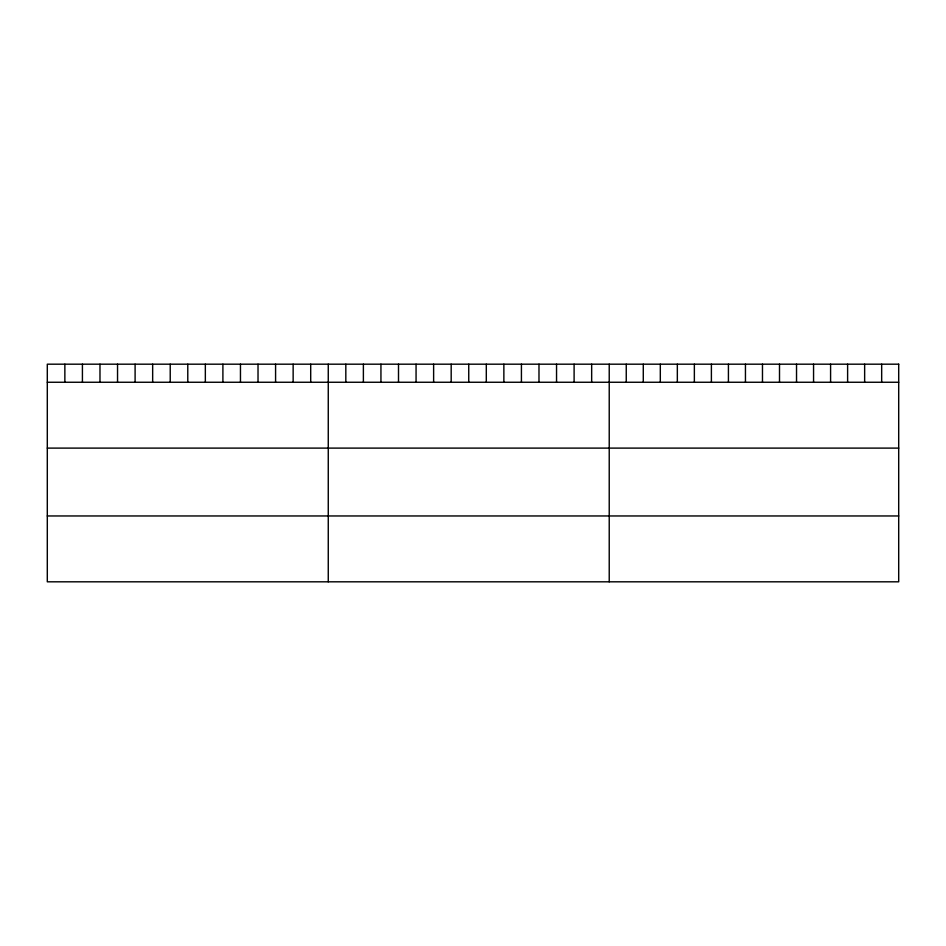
<?xml version="1.0" encoding="UTF-8"?>
<svg xmlns="http://www.w3.org/2000/svg" width="946" height="946" viewBox="0 0 946 946"><rect width="100%" height="100%" fill="white"/><g stroke="black" fill="none" stroke-linecap="round" stroke-linejoin="round"><path stroke-width="1.42" d="M47.3 382.255L898.7 382.255M47.3 448.108L898.7 448.108M47.3 515.96L898.7 515.96M881.672 364.186L881.672 382.255M864.644 364.186L864.644 382.255M847.616 364.186L847.616 382.255M830.588 364.186L830.588 382.255M813.56 364.186L813.56 382.255M796.532 364.186L796.532 382.255M779.504 364.186L779.504 382.255M762.476 364.186L762.476 382.255M745.448 364.186L745.448 382.255M728.42 364.186L728.42 382.255M711.392 364.186L711.392 382.255M694.364 364.186L694.364 382.255M677.336 364.186L677.336 382.255M660.308 364.186L660.308 382.255M643.28 364.186L643.28 382.255M626.252 364.186L626.252 382.255M609.224 364.186L609.224 581.814M591.664 364.186L591.664 382.255M574.104 364.186L574.104 382.255M556.544 364.186L556.544 382.255M538.984 364.186L538.984 382.255M521.423 364.186L521.423 382.255M503.863 364.186L503.863 382.255M486.303 364.186L486.303 382.255M468.743 364.186L468.743 382.255M451.183 364.186L451.183 382.255M433.623 364.186L433.623 382.255M416.063 364.186L416.063 382.255M398.503 364.186L398.503 382.255M380.942 364.186L380.942 382.255M363.382 364.186L363.382 382.255M345.822 364.186L345.822 382.255M328.262 364.186L328.262 581.814M310.702 364.186L310.702 382.255M293.142 364.186L293.142 382.255M275.582 364.186L275.582 382.255M258.022 364.186L258.022 382.255M240.461 364.186L240.461 382.255M222.901 364.186L222.901 382.255M205.341 364.186L205.341 382.255M187.781 364.186L187.781 382.255M170.221 364.186L170.221 382.255M152.661 364.186L152.661 382.255M135.101 364.186L135.101 382.255M117.541 364.186L117.541 382.255M99.98 364.186L99.98 382.255M82.42 364.186L82.42 382.255M64.86 364.186L64.86 382.255M898.7 364.186L47.3 364.186L47.3 581.814L898.7 581.814L898.7 364.186"/></g></svg>
